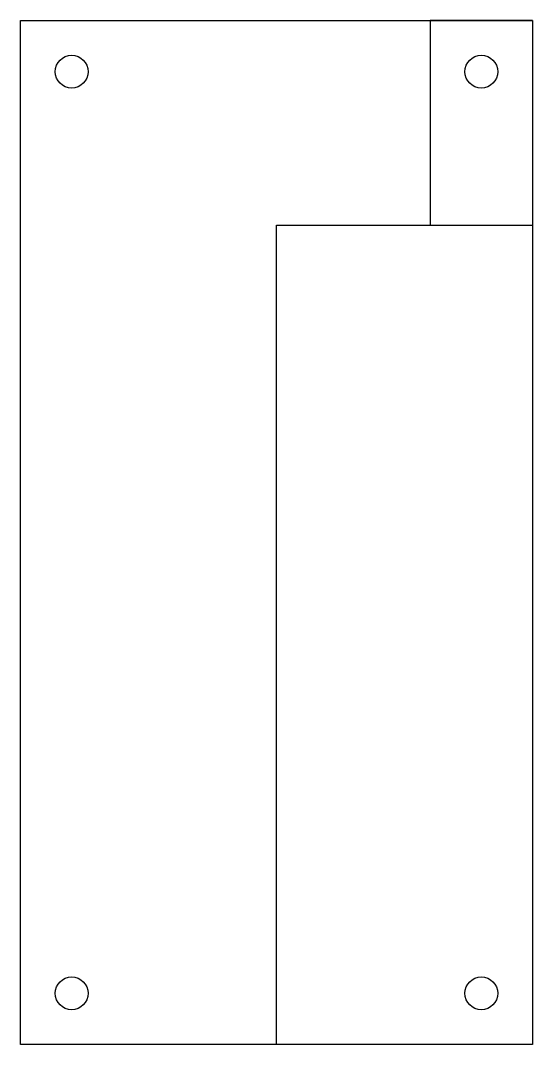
# Model space of a CAD drawing. Header units: millimetres. Extents: x -25 to 25, y -50 to 50.
import ezdxf

# ---------------------------------------------------------------- set-up
doc = ezdxf.new("R2010")
doc.units = ezdxf.units.MM

msp = doc.modelspace()

# ---------------------------------------------------------------- linework, layer by layer
for p, q in [((-25, 50), (25, 50)), ((-25, 50), (25, 50)), ((-25, -50), (-25, 50)), ((15, 50), (15, 30)), ((25, 50), (15, 50)), ((25, 50), (25, -50)), ((25, 50), (25, -50)), ((0, 30), (25, 30)), ((0, -50), (0, 30)), ((25, -50), (-25, -50)), ((25, -50), (-25, -50))]:
    msp.add_line(p, q)
for centre in [(-20, 45), (20, 45), (-20, -45), (20, -45)]:
    msp.add_circle(centre, 1.6)

doc.saveas('drawing.dxf')
